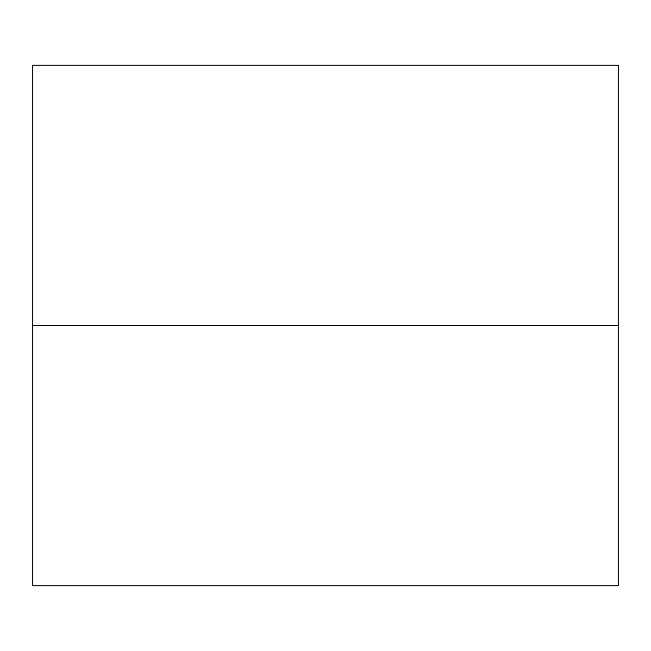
<?xml version="1.0" encoding="UTF-8"?>
<svg xmlns="http://www.w3.org/2000/svg" width="651" height="651" viewBox="0 0 651 651"><rect width="100%" height="100%" fill="white"/><g stroke="black" fill="none" stroke-linecap="round" stroke-linejoin="round"><path stroke-width="0.98" d="M32.55 325.5L618.45 325.5M618.45 65.393L32.55 65.393L32.55 585.607L618.45 585.607L618.45 65.393"/></g></svg>
